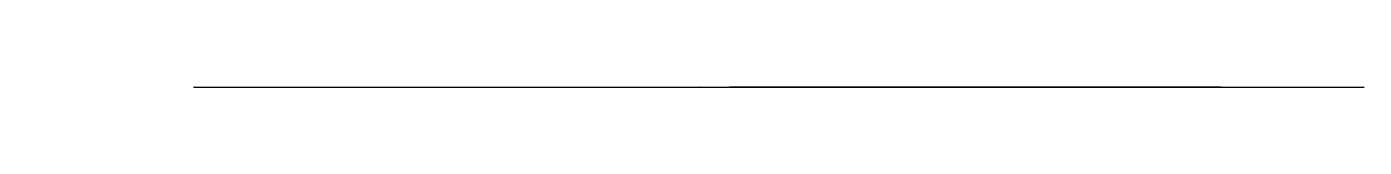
# Model space of a CAD drawing. Header units: metres. Extents: x -1 to 72750024, y 3999 to 4800.
# Drawn here: x 4350003 to 4750000, y 4599 to 4780 of the extents above; entities that cross this region are included whole.
import ezdxf

# ---------------------------------------------------------------- set-up
doc = ezdxf.new("R2010")
doc.units = ezdxf.units.M

msp = doc.modelspace()

# ---------------------------------------------------------------- linework, layer by layer
at = {"color": 7}
for p, q in [((4350003.013, 4780), (4350024.105, 4780)), ((4350003.013, 4780), (4350003.013, 4761.921)), ((4350024.105, 4761.921), (4350003.013, 4761.921)), ((4350006.026, 4773.974), (4350021.092, 4773.974)), ((4350024.105, 4780), (4350024.105, 4761.921)), ((4400000, 4780), (4399998.795, 4780)), ((4400000, 4744), (4399998.795, 4744)), ((4400000, 4708), (4399998.795, 4708)), ((4400000, 4672), (4399998.795, 4672)), ((4400000, 4636), (4399998.795, 4636)), ((4400000, 4600), (4399998.795, 4600)), ((4400000, 4772.8), (4399999.247, 4772.8)), ((4400000, 4765.6), (4399999.247, 4765.6)), ((4400000, 4758.4), (4399999.247, 4758.4)), ((4400000, 4751.2), (4399999.247, 4751.2)), ((4400000, 4736.8), (4399999.247, 4736.8)), ((4400000, 4729.6), (4399999.247, 4729.6)), ((4400000, 4722.4), (4399999.247, 4722.4)), ((4400000, 4715.2), (4399999.247, 4715.2)), ((4400000, 4700.8), (4399999.247, 4700.8)), ((4400000, 4693.6), (4399999.247, 4693.6)), ((4400000, 4686.4), (4399999.247, 4686.4)), ((4400000, 4679.2), (4399999.247, 4679.2)), ((4400000, 4664.8), (4399999.247, 4664.8)), ((4400000, 4657.6), (4399999.247, 4657.6)), ((4400000, 4650.4), (4399999.247, 4650.4)), ((4400000, 4643.2), (4399999.247, 4643.2)), ((4400000, 4628.8), (4399999.247, 4628.8)), ((4400000, 4621.6), (4399999.247, 4621.6)), ((4400000, 4614.4), (4399999.247, 4614.4)), ((4400000, 4607.2), (4399999.247, 4607.2)), ((4400000, 4600), (4400000, 4780)), ((4400000, 4600), (4750000, 4600)), ((4400000, 4600), (4400000, 4598.795)), ((4410000.001, 4600), (4410000.001, 4599.247)), ((4420000.002, 4600), (4420000.002, 4599.247)), ((4430000.003, 4600), (4430000.003, 4599.247)), ((4440000.003, 4600), (4440000.003, 4599.247)), ((4450000.001, 4600), (4450000.001, 4598.795)), ((4459999.998, 4600), (4459999.998, 4599.247)), ((4469999.996, 4600), (4469999.996, 4599.247)), ((4479999.993, 4600), (4479999.993, 4599.247)), ((4489999.991, 4600), (4489999.991, 4599.247)), ((4500000.002, 4600), (4500000.002, 4598.795)), ((4510000.006, 4600), (4510000.006, 4599.247)), ((4520000.01, 4600), (4520000.01, 4599.247)), ((4530000.015, 4600), (4530000.015, 4599.247)), ((4540000.019, 4600), (4540000.019, 4599.247)), ((4549999.996, 4600), (4549999.996, 4598.795)), ((4560000, 4600), (4560000, 4599.247)), ((4570000.005, 4600), (4570000.005, 4599.247)), ((4580000.009, 4600), (4580000.009, 4599.247)), ((4590000.013, 4600), (4590000.013, 4599.247)), ((4600000.004, 4600), (4600000.004, 4598.795)), ((4610000.008, 4600), (4610000.008, 4599.247)), ((4620000.012, 4600), (4620000.012, 4599.247)), ((4630000.003, 4600), (4630000.003, 4599.247)), ((4639999.994, 4600), (4639999.994, 4599.247)), ((4650000.012, 4600), (4650000.012, 4598.795)), ((4660000.002, 4600), (4660000.002, 4599.247)), ((4669999.993, 4600), (4669999.993, 4599.247)), ((4679999.984, 4600), (4679999.984, 4599.247)), ((4689999.975, 4600), (4689999.975, 4599.247)), ((4699999.992, 4600), (4699999.992, 4598.795)), ((4709999.983, 4600), (4709999.983, 4599.247)), ((4719999.974, 4600), (4719999.974, 4599.247)), ((4729999.964, 4600), (4729999.964, 4599.247)), ((4739999.955, 4600), (4739999.955, 4599.247)), ((4750000, 4600), (4750000, 4598.795))]:
    msp.add_line(p, q, dxfattribs=at)
at = {"color": 4}
for p, q in [((4350006.026, 4769.454), (4350021.092, 4769.454)), ((4429229.59, 4603.085), (4430167.391, 4603.268)), ((4430167.391, 4603.268), (4430690.76, 4604.111)), ((4430690.76, 4604.111), (4432646.25, 4603.911)), ((4432646.25, 4603.911), (4432667.85, 4604.147)), ((4432667.85, 4604.147), (4434271.25, 4606.13)), ((4434271.25, 4606.13), (4434661.961, 4606.032)), ((4434661.961, 4606.032), (4434784.301, 4605.49)), ((4434784.301, 4605.49), (4434787.238, 4605.651)), ((4434787.238, 4605.651), (4434914.289, 4605.634)), ((4434914.289, 4605.634), (4435440.66, 4606.234)), ((4435440.66, 4606.234), (4435509.602, 4607.427)), ((4435509.602, 4607.427), (4437598.73, 4607.079)), ((4437598.73, 4607.079), (4438059.789, 4608.87)), ((4438059.789, 4608.87), (4438187.359, 4607.787)), ((4438187.359, 4607.787), (4438231.66, 4607.509)), ((4438231.66, 4607.509), (4438413.18, 4607.955)), ((4438413.18, 4607.955), (4438459.109, 4607.989)), ((4438459.109, 4607.989), (4438483.922, 4609.075)), ((4438483.922, 4609.075), (4438493.031, 4608.404)), ((4438493.031, 4608.404), (4438628.398, 4608.696)), ((4438628.398, 4608.696), (4439044.77, 4609.178)), ((4439044.77, 4609.178), (4439309.859, 4609.584)), ((4439309.859, 4609.584), (4439719.98, 4608.552)), ((4439719.98, 4608.552), (4439945.66, 4608.774)), ((4439945.66, 4608.774), (4440094.609, 4609.398)), ((4440094.609, 4609.398), (4440110.109, 4609.134)), ((4440110.109, 4609.134), (4440204.5, 4608.929)), ((4440204.5, 4608.929), (4440296.91, 4609.174)), ((4440296.91, 4609.174), (4440324.719, 4608.89)), ((4440324.719, 4608.89), (4440339.809, 4608.955)), ((4440339.809, 4608.955), (4440510.012, 4609.055)), ((4440510.012, 4609.055), (4440528.109, 4609.103)), ((4440528.109, 4609.103), (4440754.711, 4609.379)), ((4440754.711, 4609.379), (4440897.281, 4610.142)), ((4440897.281, 4610.142), (4441372.789, 4610.421)), ((4441372.789, 4610.421), (4441983.789, 4610.622)), ((4441983.789, 4610.622), (4443350.77, 4611.103)), ((4443350.77, 4611.103), (4443557.398, 4611.288)), ((4443557.398, 4611.288), (4443680.711, 4611.469)), ((4443680.711, 4611.469), (4443700.422, 4611.394)), ((4443700.422, 4611.394), (4443776.262, 4611.64)), ((4443776.262, 4611.64), (4443814.398, 4611.765)), ((4443814.398, 4611.765), (4443920.27, 4611.825)), ((4443920.27, 4611.825), (4444066.16, 4612.767)), ((4444066.16, 4612.767), (4444095.719, 4611.817)), ((4444095.719, 4611.817), (4444350.82, 4612.754)), ((4444350.82, 4612.754), (4444624.98, 4612.029)), ((4444624.98, 4612.029), (4444708.57, 4612.511)), ((4444708.57, 4612.511), (4445230.02, 4612.573)), ((4445230.02, 4612.573), (4445439.898, 4613.054)), ((4445439.898, 4613.054), (4445876.699, 4613.931)), ((4445876.699, 4613.931), (4447511.82, 4614.346)), ((4447511.82, 4614.346), (4447522.352, 4613.948)), ((4447522.352, 4613.948), (4449195.391, 4615.454)), ((4449195.391, 4615.454), (4449899.609, 4615.644)), ((4449899.609, 4615.644), (4450788.98, 4616.785)), ((4450788.98, 4616.785), (4451153.352, 4617.516)), ((4451153.352, 4617.516), (4451260.969, 4616.808)), ((4451260.969, 4616.808), (4451649.23, 4616.936)), ((4451649.23, 4616.936), (4451754.73, 4617.044)), ((4451754.73, 4617.044), (4451778.148, 4617.325)), ((4451778.148, 4617.325), (4452292.551, 4617.47)), ((4452292.551, 4617.47), (4452483.48, 4617.86)), ((4452483.48, 4617.86), (4452642.34, 4618.58)), ((4452642.34, 4618.58), (4452728.109, 4618.154)), ((4452728.109, 4618.154), (4452739.449, 4618.261)), ((4452739.449, 4618.261), (4453008.398, 4618.748)), ((4453008.398, 4618.748), (4453395.191, 4618.857)), ((4453395.191, 4618.857), (4453527.289, 4618.229)), ((4453527.289, 4618.229), (4453689.629, 4618.066)), ((4453689.629, 4618.066), (4454260.91, 4620.457)), ((4454260.91, 4620.457), (4454288.238, 4619.638)), ((4454288.238, 4619.638), (4454390.531, 4619.751)), ((4454390.531, 4619.751), (4454506.859, 4619.093)), ((4454506.859, 4619.093), (4454585.73, 4619.908)), ((4454585.73, 4619.908), (4454598.5, 4619.583)), ((4454598.5, 4619.583), (4454648.289, 4619.221)), ((4454648.289, 4619.221), (4454666.82, 4619.791)), ((4454666.82, 4619.791), (4454717.539, 4619.968)), ((4454717.539, 4619.968), (4454750.219, 4619.947)), ((4454750.219, 4619.947), (4454755.18, 4619.927)), ((4454755.18, 4619.927), (4455199, 4619.77)), ((4455199, 4619.77), (4455656.961, 4620.958)), ((4455656.961, 4620.958), (4455814.762, 4620.317)), ((4455814.762, 4620.317), (4456239.09, 4621.454)), ((4456239.09, 4621.454), (4456372.43, 4621.49)), ((4456372.43, 4621.49), (4456400.539, 4620.656)), ((4456400.539, 4620.656), (4457018.719, 4621.492)), ((4457018.719, 4621.492), (4457054.281, 4621.942)), ((4457054.281, 4621.942), (4457269.891, 4621.105)), ((4457269.891, 4621.105), (4457423.738, 4621.195)), ((4457423.738, 4621.195), (4457460.781, 4621.139)), ((4457460.781, 4621.139), (4457607.48, 4621.738)), ((4457607.48, 4621.738), (4457679.531, 4621.934)), ((4457679.531, 4621.934), (4458012.129, 4621.824)), ((4458012.129, 4621.824), (4458187.461, 4622.195)), ((4458187.461, 4622.195), (4458191.18, 4622.551)), ((4458191.18, 4622.551), (4458688.102, 4622.346)), ((4458688.102, 4622.346), (4459328.23, 4622.823)), ((4459328.23, 4622.823), (4459658.66, 4623.193)), ((4459658.66, 4623.193), (4460170.012, 4623.909)), ((4460170.012, 4623.909), (4460713.68, 4624.277)), ((4460713.68, 4624.277), (4460880.898, 4624.067)), ((4460880.898, 4624.067), (4461211.41, 4623.202)), ((4461211.41, 4623.202), (4461762.031, 4625.099)), ((4461762.031, 4625.099), (4461893.828, 4624.433)), ((4461893.828, 4624.433), (4463775.25, 4625.725)), ((4463775.25, 4625.725), (4464334.07, 4626.724)), ((4464334.07, 4626.724), (4464428.77, 4626.76)), ((4464428.77, 4626.76), (4464752.809, 4626.952)), ((4464752.809, 4626.952), (4464837.391, 4627.103)), ((4464837.391, 4627.103), (4465219.82, 4626.599)), ((4465219.82, 4626.599), (4465347, 4625.381)), ((4465347, 4625.381), (4465578.188, 4625.885)), ((4465578.188, 4625.885), (4465897.383, 4627.845)), ((4465897.383, 4627.845), (4466494.492, 4628.087)), ((4466494.492, 4628.087), (4466515.953, 4628.732)), ((4466515.953, 4628.732), (4466708.57, 4628.171)), ((4466708.57, 4628.171), (4466986.094, 4628.655)), ((4466986.094, 4628.655), (4467211.797, 4628.417)), ((4467211.797, 4628.417), (4467243.547, 4627.602)), ((4467243.547, 4627.602), (4467812.094, 4628.934)), ((4467812.094, 4628.934), (4468149.758, 4628.958)), ((4468149.758, 4628.958), (4468461.297, 4629.281)), ((4468461.297, 4629.281), (4468933.07, 4629.41)), ((4468933.07, 4629.41), (4469239.383, 4629.74)), ((4469239.383, 4629.74), (4469329.656, 4630.114)), ((4469329.656, 4630.114), (4469667.383, 4630.112)), ((4469667.383, 4630.112), (4469722.398, 4630.383)), ((4469722.398, 4630.383), (4470069.203, 4631.75)), ((4470069.203, 4631.75), (4471361.93, 4631.589)), ((4471361.93, 4631.589), (4473037.117, 4633.528)), ((4473037.117, 4633.528), (4473419.523, 4632.928)), ((4473419.523, 4632.928), (4473866.133, 4633.649)), ((4473866.133, 4633.649), (4474069.727, 4633.539)), ((4474069.727, 4633.539), (4474704.938, 4633.464)), ((4474704.938, 4633.464), (4474768.188, 4634.65)), ((4474768.188, 4634.65), (4475236.469, 4634.236)), ((4475236.469, 4634.236), (4475578.438, 4634.702)), ((4475578.438, 4634.702), (4475582.258, 4634.38)), ((4475582.258, 4634.38), (4476433.219, 4635.413)), ((4476433.219, 4635.413), (4476534.977, 4635.032)), ((4476534.977, 4635.032), (4476547.602, 4635.665)), ((4476547.602, 4635.665), (4476793.711, 4635.374)), ((4476793.711, 4635.374), (4476995.773, 4636.743)), ((4476995.773, 4636.743), (4478817.883, 4636.669)), ((4478817.883, 4636.669), (4479065.977, 4637.128)), ((4479065.977, 4637.128), (4479169.422, 4636.889)), ((4479169.422, 4636.889), (4479196.758, 4637.101)), ((4479196.758, 4637.101), (4479224.32, 4637.048)), ((4479224.32, 4637.048), (4479400.438, 4637.159)), ((4479400.438, 4637.159), (4479408.711, 4636.918)), ((4479408.711, 4636.918), (4479597.211, 4637.269)), ((4479597.211, 4637.269), (4479619.289, 4636.951)), ((4479619.289, 4636.951), (4479642.688, 4635.34)), ((4479642.688, 4635.34), (4479682.023, 4637.967)), ((4479682.023, 4637.967), (4480464.023, 4638.332)), ((4480464.023, 4638.332), (4481740.023, 4638.335)), ((4481740.023, 4638.335), (4481805.602, 4639.101)), ((4481805.602, 4639.101), (4481982.547, 4639.113)), ((4481982.547, 4639.113), (4482803.727, 4639.389)), ((4482803.727, 4639.389), (4482862.07, 4640.114)), ((4482862.07, 4640.114), (4483010.727, 4638.436)), ((4483010.727, 4638.436), (4483471.438, 4640.091)), ((4483471.438, 4640.091), (4483517.453, 4639.81)), ((4483517.453, 4639.81), (4483609.594, 4639.711)), ((4483609.594, 4639.711), (4484008.656, 4640.379)), ((4484008.656, 4640.379), (4484015.477, 4640.615)), ((4484015.477, 4640.615), (4484043.602, 4640.438)), ((4484043.602, 4640.438), (4484536.633, 4640.585)), ((4484536.633, 4640.585), (4484596.547, 4641.003)), ((4484596.547, 4641.003), (4484648.25, 4640.853)), ((4484648.25, 4640.853), (4485106.328, 4640.539)), ((4485106.328, 4640.539), (4485264.508, 4641.386)), ((4485264.508, 4641.386), (4485645.117, 4641.553)), ((4485645.117, 4641.553), (4485800.977, 4642.289)), ((4485800.977, 4642.289), (4485890.039, 4641.836)), ((4485890.039, 4641.836), (4485988.352, 4641.895)), ((4485988.352, 4641.895), (4486022.102, 4641.862)), ((4486022.102, 4641.862), (4486281.328, 4641.865)), ((4486281.328, 4641.865), (4486428.633, 4642.24)), ((4486428.633, 4642.24), (4486605.633, 4642.702)), ((4486605.633, 4642.702), (4486699.023, 4642.924)), ((4486699.023, 4642.924), (4487130.227, 4642.493)), ((4487130.227, 4642.493), (4487660.117, 4643.855)), ((4487660.117, 4643.855), (4487721.922, 4642.77)), ((4487721.922, 4642.77), (4487784.227, 4643.676)), ((4487784.227, 4643.676), (4487862.133, 4643.895)), ((4487862.133, 4643.895), (4488064.656, 4642.914)), ((4488064.656, 4642.914), (4488679.43, 4643.571)), ((4488679.43, 4643.571), (4489035.344, 4643.766)), ((4489035.344, 4643.766), (4489305.609, 4640.831)), ((4489305.609, 4640.831), (4490496.094, 4645.152)), ((4490496.094, 4645.152), (4491148.727, 4645.245)), ((4491148.727, 4645.245), (4492033.523, 4645.728)), ((4492033.523, 4645.728), (4492118.242, 4646.259)), ((4492118.242, 4646.259), (4492414.422, 4646.057)), ((4492414.422, 4646.057), (4492517.727, 4645.794)), ((4492517.727, 4645.794), (4492705.156, 4646.035)), ((4492705.156, 4646.035), (4492874.273, 4646.382)), ((4492874.273, 4646.382), (4493393.133, 4646.85)), ((4493393.133, 4646.85), (4493743.727, 4647.001)), ((4493743.727, 4647.001), (4493840.148, 4646.89)), ((4493840.148, 4646.89), (4493981.844, 4646.566)), ((4493981.844, 4646.566), (4494203.617, 4647.306)), ((4494203.617, 4647.306), (4494357.727, 4646.409)), ((4494357.727, 4646.409), (4494359.844, 4647.668)), ((4494359.844, 4647.668), (4494488.969, 4647.82)), ((4494488.969, 4647.82), (4494763.008, 4648.065)), ((4494763.008, 4648.065), (4494840.172, 4647.433)), ((4494840.172, 4647.433), (4495212.648, 4647.783)), ((4495212.648, 4647.783), (4495304.438, 4648.085)), ((4495304.438, 4648.085), (4495304.633, 4648.145)), ((4495304.633, 4648.145), (4495430.344, 4647.798)), ((4495430.344, 4647.798), (4496236.359, 4649.288)), ((4496236.359, 4649.288), (4496303.453, 4648.697)), ((4496303.453, 4648.697), (4496480.32, 4649.306)), ((4496480.32, 4649.306), (4497151.398, 4649.568)), ((4497151.398, 4649.568), (4497159.906, 4649.231)), ((4497159.906, 4649.231), (4497248.203, 4649.449)), ((4497248.203, 4649.449), (4497260.82, 4649.825)), ((4497260.82, 4649.825), (4497367.898, 4649.711)), ((4497367.898, 4649.711), (4497598.359, 4649.554)), ((4497598.359, 4649.554), (4497627.094, 4649.826)), ((4497627.094, 4649.826), (4497830.313, 4649.675)), ((4497830.313, 4649.675), (4497944.18, 4649.932)), ((4497944.18, 4649.932), (4498007.367, 4649.958)), ((4498007.367, 4649.958), (4498417.82, 4650.298)), ((4498417.82, 4650.298), (4498451.023, 4650.159)), ((4498451.023, 4650.159), (4499095.961, 4651.283)), ((4499095.961, 4651.283), (4499462.656, 4652.032)), ((4499462.656, 4652.032), (4499700.547, 4650.38)), ((4499700.547, 4650.38), (4500045.5, 4650.652)), ((4500045.5, 4650.652), (4500069.797, 4652.667)), ((4500069.797, 4652.667), (4500100.203, 4651.179)), ((4500100.203, 4651.179), (4500113.898, 4650.901)), ((4500113.898, 4650.901), (4500838.602, 4652.013)), ((4500838.602, 4652.013), (4500849.5, 4651.27)), ((4500849.5, 4651.27), (4501403.797, 4652.592)), ((4501403.797, 4652.592), (4501941, 4651.944)), ((4501941, 4651.944), (4502336.102, 4652.747)), ((4502336.102, 4652.747), (4502546.102, 4652.873)), ((4502546.102, 4652.873), (4502893.5, 4653.368)), ((4502893.5, 4653.368), (4502972.602, 4653.517)), ((4502972.602, 4653.517), (4503030.5, 4653.632)), ((4503030.5, 4653.632), (4503196.797, 4653.037)), ((4503196.797, 4653.037), (4503260.5, 4653.368)), ((4503260.5, 4653.368), (4504448.102, 4653.842)), ((4504448.102, 4653.842), (4504950.797, 4654.7)), ((4504950.797, 4654.7), (4505101, 4655.175)), ((4505101, 4655.175), (4505517.703, 4654.263)), ((4505517.703, 4654.263), (4505680.898, 4654.941)), ((4505680.898, 4654.941), (4505697.297, 4655.633)), ((4505697.297, 4655.633), (4505781.398, 4654.578)), ((4505781.398, 4654.578), (4505841.102, 4655.244)), ((4505841.102, 4655.244), (4505951.297, 4655.471)), ((4505951.297, 4655.471), (4506537.602, 4654.797)), ((4506537.602, 4654.797), (4506948.602, 4656.865)), ((4506948.602, 4656.865), (4507317.297, 4656.033)), ((4507317.297, 4656.033), (4507578.5, 4654.873)), ((4507578.5, 4654.873), (4507854, 4656.702)), ((4507854, 4656.702), (4508032.703, 4656.536)), ((4508032.703, 4656.536), (4508290.297, 4656.765)), ((4508290.297, 4656.765), (4508383, 4657.09)), ((4508383, 4657.09), (4508421.398, 4657.389)), ((4508421.398, 4657.389), (4508470.898, 4656.392)), ((4508470.898, 4656.392), (4508638.797, 4656.741)), ((4508638.797, 4656.741), (4508661.203, 4656.95)), ((4508661.203, 4656.95), (4508661.297, 4657.271)), ((4508661.297, 4657.271), (4508730.797, 4656.042)), ((4508730.797, 4656.042), (4508891.102, 4656.832)), ((4508891.102, 4656.832), (4509012.297, 4657.209)), ((4509012.297, 4657.209), (4509049.203, 4657.176)), ((4509049.203, 4657.176), (4509214.398, 4658.052)), ((4509214.398, 4658.052), (4509384.602, 4657.178)), ((4509384.602, 4657.178), (4509401.602, 4657.033)), ((4509401.602, 4657.033), (4509411.297, 4657.661)), ((4509411.297, 4657.661), (4509615.602, 4657.583)), ((4509615.602, 4657.583), (4509724.703, 4656.67)), ((4509724.703, 4656.67), (4509873.602, 4657.995)), ((4509873.602, 4657.995), (4510355.102, 4657.305)), ((4510355.102, 4657.305), (4510792.102, 4658.776)), ((4510792.102, 4658.776), (4510814.703, 4659.389)), ((4510814.703, 4659.389), (4511137.5, 4658.958)), ((4511137.5, 4658.958), (4511520.703, 4659.737)), ((4511520.703, 4659.737), (4512451.297, 4658.709)), ((4512451.297, 4658.709), (4512596.5, 4661.016)), ((4512596.5, 4661.016), (4513648.102, 4659.874)), ((4513648.102, 4659.874), (4514236.5, 4660.057)), ((4514236.5, 4660.057), (4514289.797, 4660.672)), ((4514289.797, 4660.672), (4514350.602, 4659.622)), ((4514350.602, 4659.622), (4514491.297, 4659.013)), ((4514491.297, 4659.013), (4514538.5, 4660.664)), ((4514538.5, 4660.664), (4515184.797, 4659.287)), ((4515184.797, 4659.287), (4515187.602, 4663.323)), ((4515187.602, 4663.323), (4515197, 4661.078)), ((4515197, 4661.078), (4515378.797, 4661.984)), ((4515378.797, 4661.984), (4515617.102, 4662.38)), ((4515617.102, 4662.38), (4515704.797, 4661.569)), ((4515704.797, 4661.569), (4516085.5, 4662.575)), ((4516085.5, 4662.575), (4517471, 4663.44)), ((4517471, 4663.44), (4518491.102, 4664.597)), ((4518491.102, 4664.597), (4518602.898, 4663.947)), ((4518602.898, 4663.947), (4519534.898, 4665.974)), ((4519534.898, 4665.974), (4519644.602, 4666.127)), ((4519644.602, 4666.127), (4519767.398, 4664.602)), ((4519767.398, 4664.602), (4520525.398, 4665.718)), ((4520525.398, 4665.718), (4520546.703, 4665.143)), ((4520546.703, 4665.143), (4520592.602, 4665.816)), ((4520592.602, 4665.816), (4520592.898, 4664.812)), ((4520592.898, 4664.812), (4520902.898, 4665.065)), ((4520902.898, 4665.065), (4520951.602, 4665.792)), ((4520951.602, 4665.792), (4521055.203, 4665.172)), ((4521055.203, 4665.172), (4521259.898, 4665.745)), ((4521259.898, 4665.745), (4521372, 4665.251)), ((4521372, 4665.251), (4521580.703, 4666.545)), ((4521580.703, 4666.545), (4521767.203, 4663.887)), ((4521767.203, 4663.887), (4521792.898, 4665.564)), ((4521792.898, 4665.564), (4522226.5, 4665.944)), ((4522226.5, 4665.944), (4522264.398, 4666.365)), ((4522264.398, 4666.365), (4522299.797, 4666.259)), ((4522299.797, 4666.259), (4522410.898, 4664.766)), ((4522410.898, 4664.766), (4522504.203, 4666.737)), ((4522504.203, 4666.737), (4522554.602, 4667.279)), ((4522554.602, 4667.279), (4522647.5, 4667.511)), ((4522647.5, 4667.511), (4523098.398, 4666.627)), ((4523098.398, 4666.627), (4523248.398, 4664.365)), ((4523248.398, 4664.365), (4523331.297, 4667.182)), ((4523331.297, 4667.182), (4523450.102, 4667.555)), ((4523450.102, 4667.555), (4523726.398, 4668.339)), ((4523726.398, 4668.339), (4523996.297, 4667.826)), ((4523996.297, 4667.826), (4524219.602, 4668.313)), ((4524219.602, 4668.313), (4524252.703, 4667.231)), ((4524252.703, 4667.231), (4524388.203, 4669.204)), ((4524388.203, 4669.204), (4524931.703, 4669.06)), ((4524931.703, 4669.06), (4524967.102, 4668.155)), ((4524967.102, 4668.155), (4525293.203, 4668.971)), ((4525293.203, 4668.971), (4525310.5, 4671.572)), ((4525310.5, 4671.572), (4525635.398, 4669.993)), ((4525635.398, 4669.993), (4526561.602, 4670.269)), ((4526561.602, 4670.269), (4526602.297, 4670.786)), ((4526602.297, 4670.786), (4526767.203, 4670.154)), ((4526767.203, 4670.154), (4526860.602, 4668.031)), ((4526860.602, 4668.031), (4528280.703, 4667.591)), ((4528280.703, 4667.591), (4528355.797, 4665.613)), ((4528355.797, 4665.613), (4528703.203, 4673.201)), ((4528703.203, 4673.201), (4528912.602, 4671.72)), ((4528912.602, 4671.72), (4529016.102, 4670.396)), ((4529016.102, 4670.396), (4529033.5, 4672.449)), ((4529033.5, 4672.449), (4529203.398, 4672.346)), ((4529203.398, 4672.346), (4529701.5, 4672.161)), ((4529701.5, 4672.161), (4529758.602, 4671.238)), ((4529758.602, 4671.238), (4530368.602, 4674.192)), ((4530368.602, 4674.192), (4530402.203, 4672.181)), ((4530402.203, 4672.181), (4530474.398, 4666.534)), ((4530474.398, 4666.534), (4530500.898, 4673.158)), ((4530500.898, 4673.158), (4532008.797, 4672.691)), ((4532008.797, 4672.691), (4532074.703, 4670.598)), ((4532074.703, 4670.598), (4532535.5, 4674.471)), ((4532535.5, 4674.471), (4532744.203, 4676.569)), ((4532744.203, 4676.569), (4533175.594, 4677.09)), ((4533175.594, 4677.09), (4533201, 4670.473)), ((4533201, 4670.473), (4533598.297, 4672.683)), ((4533598.297, 4672.683), (4533849.703, 4675.682)), ((4533849.703, 4675.682), (4535939, 4678.464)), ((4535939, 4678.464), (4536400.703, 4674.891)), ((4536400.703, 4674.891), (4536598.703, 4678.782)), ((4536598.703, 4678.782), (4536991.094, 4675.384)), ((4536991.094, 4675.384), (4538909.797, 4677.795)), ((4538909.797, 4677.795), (4540713, 4682.412)), ((4540713, 4682.412), (4541131.5, 4683.038)), ((4541131.5, 4683.038), (4542398.406, 4683.113)), ((4542398.406, 4683.113), (4543637.906, 4677.526)), ((4543637.906, 4677.526), (4544223.5, 4682.775)), ((4544223.5, 4682.775), (4547331.406, 4680.02)), ((4547331.406, 4680.02), (4547999.203, 4684.822)), ((4547999.203, 4684.822), (4548800.5, 4685.797)), ((4548800.5, 4685.797), (4549185.594, 4685.13)), ((4549185.594, 4685.13), (4550319.406, 4689.002)), ((4550319.406, 4689.002), (4550378.594, 4683.343)), ((4550378.594, 4683.343), (4551062.703, 4688.776)), ((4551062.703, 4688.776), (4551125.594, 4681.086)), ((4551125.594, 4681.086), (4551589, 4685.785)), ((4551589, 4685.785), (4551668.297, 4689.644)), ((4551668.297, 4689.644), (4551819, 4688.866)), ((4551819, 4688.866), (4553836.797, 4686.895)), ((4553836.797, 4686.895), (4558255.797, 4682.975)), ((4558255.797, 4682.975), (4560140.203, 4692.005)), ((4560140.203, 4692.005), (4560226.594, 4692.19)), ((4560226.594, 4692.19), (4560243.094, 4693.572)), ((4560243.094, 4693.572), (4560246.594, 4694.22)), ((4560246.594, 4694.22), (4560454.297, 4688.695)), ((4560454.297, 4688.695), (4560512.094, 4692.421)), ((4560512.094, 4692.421), (4560606.797, 4692.758)), ((4560606.797, 4692.758), (4560882.797, 4695.389)), ((4560882.797, 4695.389), (4561569.703, 4695.25)), ((4561569.703, 4695.25), (4561703.5, 4693.876)), ((4561703.5, 4693.876), (4564716.094, 4695.663)), ((4564716.094, 4695.663), (4565593.297, 4693.906)), ((4565593.297, 4693.906), (4565737.703, 4691.387)), ((4565737.703, 4691.387), (4566358.203, 4692.809)), ((4566358.203, 4692.809), (4566919, 4697.42)), ((4566919, 4697.42), (4567178.906, 4696.246)), ((4567178.906, 4696.246), (4568411.5, 4694.539)), ((4568411.5, 4694.539), (4568829.203, 4697.37)), ((4568829.203, 4697.37), (4569079.297, 4697.856)), ((4569079.297, 4697.856), (4569406.703, 4698.346)), ((4569406.703, 4698.346), (4569408, 4700.157)), ((4569408, 4700.157), (4571293.203, 4700.314)), ((4571293.203, 4700.314), (4571454.094, 4698.912)), ((4571454.094, 4698.912), (4571965.703, 4700.983)), ((4571965.703, 4700.983), (4572419.594, 4697.1)), ((4572419.594, 4697.1), (4573132.203, 4699.22)), ((4573132.203, 4699.22), (4573732.094, 4698.387)), ((4573732.094, 4698.387), (4574136.297, 4698.474)), ((4574136.297, 4698.474), (4576581.203, 4703.064)), ((4576581.203, 4703.064), (4576677.906, 4699.753)), ((4576677.906, 4699.753), (4577098.906, 4703.412)), ((4577098.906, 4703.412), (4578038, 4705.079)), ((4578038, 4705.079), (4578655.906, 4703.932)), ((4578655.906, 4703.932), (4578786.594, 4702.948)), ((4578786.594, 4702.948), (4580107, 4705.656)), ((4580107, 4705.656), (4581765.203, 4704.376)), ((4581765.203, 4704.376), (4581979.594, 4703.802)), ((4581979.594, 4703.802), (4582197.797, 4705.334)), ((4582197.797, 4705.334), (4582564.5, 4705.311)), ((4582564.5, 4705.311), (4582986.797, 4705.29)), ((4582986.797, 4705.29), (4585663.703, 4709.391)), ((4585663.703, 4709.391), (4586231.797, 4709.011)), ((4586231.797, 4709.011), (4586531, 4700.473)), ((4586531, 4700.473), (4591706.797, 4706.482)), ((4591706.797, 4706.482), (4591915.203, 4711.453)), ((4591915.203, 4711.453), (4593571.5, 4713.616)), ((4593571.5, 4713.616), (4594193.594, 4712.497)), ((4594193.594, 4712.497), (4594223, 4713.076)), ((4594223, 4713.076), (4597890.297, 4715.44)), ((4597890.297, 4715.44), (4599536.203, 4715.427)), ((4599536.203, 4715.427), (4599873.203, 4715.228)), ((4599873.203, 4715.228), (4600390.203, 4717.231)), ((4600390.203, 4717.231), (4600564, 4716.611)), ((4600564, 4716.611), (4602636.297, 4717.901)), ((4602636.297, 4717.901), (4603885.5, 4718.367)), ((4603885.5, 4718.367), (4604180.094, 4716.821)), ((4604180.094, 4716.821), (4605305, 4713.21)), ((4605305, 4713.21), (4606330.5, 4720.328)), ((4606330.5, 4720.328), (4606411, 4719.909)), ((4606411, 4719.909), (4607123, 4715.522)), ((4607123, 4715.522), (4607136.703, 4718.685)), ((4607136.703, 4718.685), (4607480.797, 4720.003)), ((4607480.797, 4720.003), (4607930.406, 4719.456)), ((4607930.406, 4719.456), (4608970.203, 4720.102)), ((4608970.203, 4720.102), (4610114, 4721.888)), ((4610114, 4721.888), (4610171.703, 4721.263)), ((4610171.703, 4721.263), (4611592, 4722.95)), ((4611592, 4722.95), (4612066.297, 4722.012)), ((4612066.297, 4722.012), (4612948.203, 4722.586)), ((4612948.203, 4722.586), (4613277.594, 4721.725)), ((4613277.594, 4721.725), (4613732.297, 4720.761)), ((4613732.297, 4720.761), (4613828.797, 4720.057)), ((4613828.797, 4720.057), (4613905, 4723.726)), ((4613905, 4723.726), (4615317.703, 4722.766)), ((4615317.703, 4722.766), (4616087, 4725.162)), ((4616087, 4725.162), (4616514, 4725.191)), ((4616514, 4725.191), (4618171.797, 4724.056)), ((4618171.797, 4724.056), (4619189.406, 4726.606)), ((4619189.406, 4726.606), (4619742.797, 4726.985)), ((4619742.797, 4726.985), (4620715.203, 4724.919)), ((4620715.203, 4724.919), (4621939.797, 4728.064)), ((4621939.797, 4728.064), (4622411.297, 4727.981)), ((4622411.297, 4727.981), (4622731.703, 4728.689)), ((4622731.703, 4728.689), (4623815.406, 4729.079)), ((4623815.406, 4729.079), (4624683.406, 4728.329)), ((4624683.406, 4728.329), (4625112.5, 4729.565)), ((4625112.5, 4729.565), (4625767.406, 4727.665)), ((4625767.406, 4727.665), (4626045, 4730.376)), ((4626045, 4730.376), (4627226.203, 4730.775)), ((4627226.203, 4730.775), (4627710.594, 4730.713)), ((4627710.594, 4730.713), (4629023.906, 4732.273)), ((4629023.906, 4732.273), (4629285.594, 4731.471)), ((4629285.594, 4731.471), (4630348.203, 4731.853)), ((4630348.203, 4731.853), (4630389.203, 4732.151)), ((4630389.203, 4732.151), (4630736.703, 4732.174)), ((4630736.703, 4732.174), (4630770.594, 4731.894)), ((4630770.594, 4731.894), (4631023.594, 4732.636)), ((4631023.594, 4732.636), (4631454, 4730.876)), ((4631454, 4730.876), (4632630.5, 4733.723)), ((4632630.5, 4733.723), (4632696.5, 4732.998)), ((4632696.5, 4732.998), (4633320, 4731.529)), ((4633320, 4731.529), (4633865.297, 4734.791)), ((4633865.297, 4734.791), (4633991.094, 4732.823)), ((4633991.094, 4732.823), (4634432.703, 4730.937)), ((4634432.703, 4730.937), (4634615.406, 4735.417)), ((4634615.406, 4735.417), (4639319.297, 4738.384)), ((4639319.297, 4738.384), (4640291.797, 4737.251)), ((4640291.797, 4737.251), (4640587.203, 4735.183)), ((4640587.203, 4735.183), (4643387, 4737.453)), ((4643387, 4737.453), (4646911, 4742.748)), ((4646911, 4742.748), (4656696.594, 4739.696)), ((4656696.594, 4739.696), (4656757.594, 4747.906)), ((4656757.594, 4747.906), (4658154.594, 4743.666)), ((4658154.594, 4743.666), (4666338, 4750.023)), ((4666338, 4750.023), (4667006.094, 4747.98)), ((4667006.094, 4747.98), (4667246.906, 4750.588)), ((4667246.906, 4750.588), (4667956.5, 4753.323)), ((4667956.5, 4753.323), (4668773.094, 4751.156)), ((4668773.094, 4751.156), (4669961.094, 4750.912)), ((4669961.094, 4750.912), (4670132.594, 4751.415)), ((4670132.594, 4751.415), (4670386.313, 4750.703)), ((4670386.313, 4750.703), (4679126.5, 4758.699)), ((4679126.5, 4758.699), (4680468.594, 4754.638)), ((4680468.594, 4754.638), (4691083.594, 4763.723)), ((4691083.594, 4763.723), (4693019, 4760.199)), ((4693019, 4760.199), (4699944.406, 4766.983)), ((4699944.406, 4766.983), (4701472.813, 4764.546)), ((4701472.813, 4764.546), (4706053.188, 4768.609)), ((4706053.188, 4768.609), (4706602.813, 4768.643)), ((4706602.813, 4768.643), (4707151.313, 4767.827))]:
    msp.add_line(p, q, dxfattribs=at)

doc.saveas('drawing.dxf')
